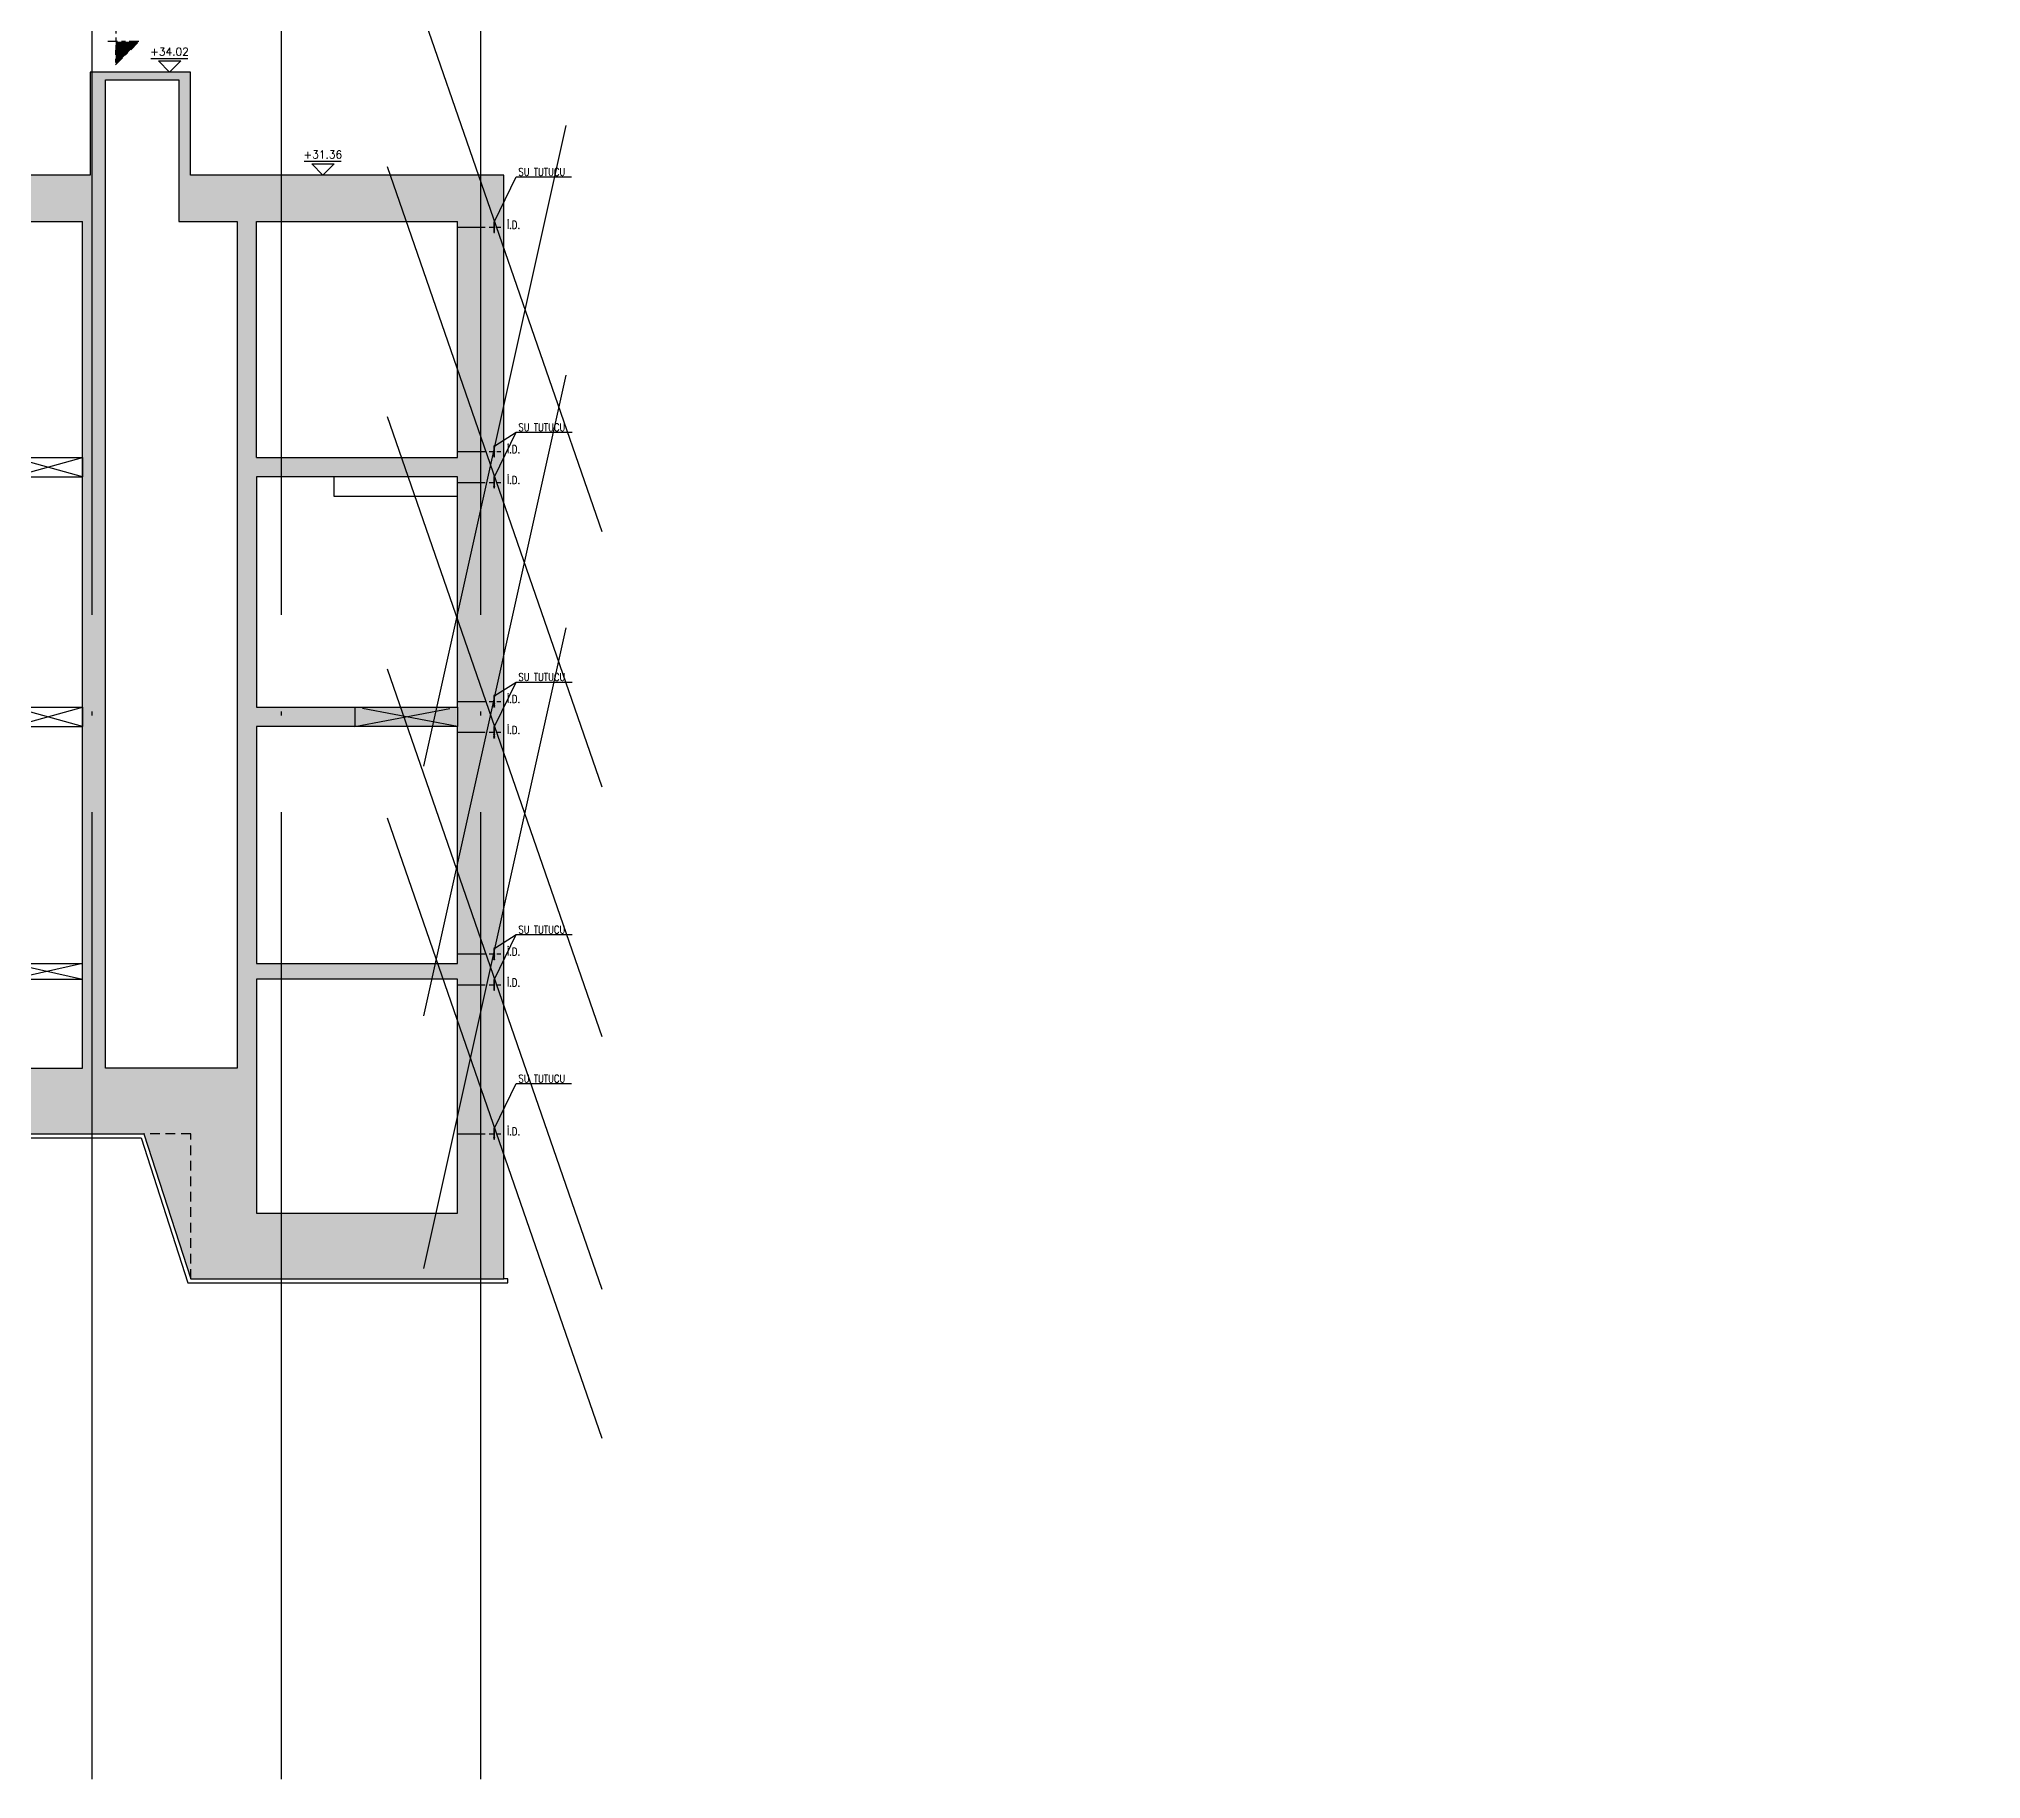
# Model space of a CAD drawing. Header units: millimetres. Extents: x 400392 to 401186, y 4543812 to 4544115.
# Drawn here: x 400805.1 to 400855.3, y 4543955.4 to 4544000.4 of the extents above; entities that cross this region are included whole.
import ezdxf
from ezdxf.enums import TextEntityAlignment as Align

# ---------------------------------------------------------------- set-up
doc = ezdxf.new("R2010")
doc.units = ezdxf.units.MM
for name, pattern in [('ACAD_ISO05W100', [33, 24, -3, 0, -3, 0, -3]), ('AKS', [3, 2.5, -0.25, 0, -0.25]), ('CENTER', [2, 1.25, -0.25, 0.25, -0.25]), ('CIZGI', [0.4, 0.25, -0.15]), ('CONTINU', [0])]:
    doc.linetypes.add(name, pattern=pattern)
for name, color, linetype in [('aks prota', 2, 'AKS'), ('görünüş prota', 4, 'Continuous'), ('inşaat derzi prota', 11, 'Continuous'), ('kesik prota', 2, 'CIZGI'), ('kesit prota', 1, 'Continuous'), ('kesit tarama prota', 252, 'Continuous'), ('kot prota', 4, 'Continuous'), ('not yazısı prota', 6, 'Continuous'), ('not çizgisi prota', 4, 'Continuous'), ('PRT-CST-rc_level', 6, 'Continuous'), ('PRT-CST-rc_levermark', 4, 'Continuous'), ('skesit prota', 7, 'Continuous'), ('st_s_su tutucu', 2, 'Continuous'), ('st_s_ölçü', 4, 'Continuous')]:
    doc.layers.add(name, color=color, linetype=linetype)
doc.styles.add('OLCU', font='romanstw.shx')
doc.styles.add('TSIMPLEX', font='romanstw.shx')
doc.dimstyles.new('1-50', dxfattribs={"dimtxt": 10, "dimasz": 4, "dimexe": 4, "dimexo": 8, "dimgap": 4, "dimtad": 1, "dimdec": 1, "dimrnd": 0.05, "dimzin": 9, "dimdsep": 46, "dimtxsty": 'OLCU', "dimblk1": 'OBLIQUE', "dimblk2": 'OBLIQUE', "dimsah": 1, "dimcen": 2, "dimdle": 4, "dimclrd": 4, "dimclre": 4, "dimclrt": 3, "dimadec": 1, "dimazin": 0, "dimtfac": 1, "dimtdec": 1, "dimtix": 1, "dimtmove": 2, "dimatfit": 3, "dimldrblk": 'OBLIQUE', "dimfxl": 1, "dimtvp": 1, "dimtolj": 1, "dimtzin": 1, "dimarcsym": 0})

# ---------------------------------------------------------------- blocks, each defined once
blk = doc.blocks.new('KOTK5')
at = {"layer": 'PRT-CST-rc_levermark'}
blk.add_line((217, 160), (-213, 160), dxfattribs=at)
blk.add_lwpolyline([(130, 130), (-130, 130), (0, 0)], close=True, dxfattribs=at)
at = {"layer": 'PRT-CST-rc_level', "style": 'OLCU'}
blk.add_attdef('000.00', text='', height=90, dxfattribs=at).set_placement((0, 193), align=Align.CENTER)
blk = doc.blocks.new('_Oblique')
at = {"layer": 'st_s_ölçü', "lineweight": -2}
blk.add_line((-0.5, -0.5), (0.5, 0.5), dxfattribs=at)
blk = doc.blocks.new('D')
at = {"layer": 'st_s_su tutucu', "linetype": 'CONTINU', "ltscale": 0.2}
for p, q in [((-39988, 52508), (-39993, 52508)), ((-39993, 52508), (-39993, 52507)), ((-39993, 52507), (-39991, 52506)), ((-39993, 52449), (-39991, 52450)), ((-39993, 52448), (-39993, 52449)), ((-39988, 52448), (-39993, 52448)), ((-39991, 52499), (-39992, 52499)), ((-39992, 52499), (-39992, 52498)), ((-39992, 52498), (-39991, 52498)), ((-39991, 52489), (-39992, 52489)), ((-39992, 52489), (-39992, 52488)), ((-39992, 52488), (-39991, 52488)), ((-39991, 52479), (-39992, 52479)), ((-39992, 52479), (-39992, 52478)), ((-39992, 52478), (-39991, 52478)), ((-39992, 52468), (-39992, 52469)), ((-39992, 52469), (-39991, 52469)), ((-39991, 52468), (-39992, 52468)), ((-39992, 52458), (-39992, 52459)), ((-39992, 52459), (-39991, 52459)), ((-39991, 52458), (-39992, 52458)), ((-39991, 52506), (-39991, 52499)), ((-39991, 52498), (-39991, 52489)), ((-39991, 52488), (-39991, 52479)), ((-39991, 52469), (-39991, 52478)), ((-39991, 52459), (-39991, 52468)), ((-39991, 52450), (-39991, 52458)), ((-39990, 52506), (-39988, 52507)), ((-39990, 52499), (-39990, 52506)), ((-39989, 52499), (-39990, 52499)), ((-39990, 52489), (-39990, 52498)), ((-39990, 52498), (-39989, 52498)), ((-39989, 52489), (-39990, 52489)), ((-39990, 52479), (-39990, 52488)), ((-39990, 52488), (-39989, 52488)), ((-39989, 52479), (-39990, 52479)), ((-39990, 52478), (-39989, 52478)), ((-39990, 52478), (-39990, 52469)), ((-39990, 52469), (-39989, 52469)), ((-39989, 52468), (-39990, 52468)), ((-39990, 52468), (-39990, 52459)), ((-39990, 52459), (-39989, 52459)), ((-39989, 52458), (-39990, 52458)), ((-39990, 52458), (-39990, 52450)), ((-39990, 52450), (-39988, 52449)), ((-39989, 52498), (-39989, 52499)), ((-39989, 52488), (-39989, 52489)), ((-39989, 52478), (-39989, 52479)), ((-39989, 52469), (-39989, 52468)), ((-39989, 52459), (-39989, 52458)), ((-39988, 52507), (-39988, 52508)), ((-39988, 52449), (-39988, 52448))]:
    blk.add_line(p, q, dxfattribs=at)

msp = doc.modelspace()

# ---------------------------------------------------------------- hatches: boundary and pattern name
at = {"layer": 'kesit tarama prota'}
h = msp.add_hatch(color=256, dxfattribs=at)
h.dxf.hatch_style = 1
h.paths.add_polyline_path([(400807.64333, 4544000.31731), (400807.03954, 4543999.72112), (400807.04334, 4544000.32111)])
h = msp.add_hatch(color=256, dxfattribs=at)
h.dxf.hatch_style = 1
h.paths.add_polyline_path([(400752.80478, 4543960.26944), (400728.53905, 4543960.26944), (400728.53905, 4543961.89944), (400774.30406, 4543961.89944), (400774.30406, 4543960.26944), (400754.14467, 4543960.26944), (400754.14467, 4543957.71944), (400787.74533, 4543957.71944), (400787.74533, 4543960.26944), (400787.74533, 4543973.77944), (400787.71973, 4543973.77944), (400787.71973, 4543976.07944), (400788.21973, 4543976.07944), (400788.21973, 4543976.27944), (400790.59874, 4543976.27944), (400790.59874, 4543973.77944), (400787.74533, 4543973.77944), (400787.74533, 4543972.07944), (400807.77377, 4543972.07944), (400808.98346, 4543968.32944), (400817.08073, 4543968.32944), (400817.08073, 4543996.86944), (400808.97873, 4543996.86944), (400808.97873, 4543999.52944), (400806.38073, 4543999.52944), (400806.38073, 4543996.86944), (400802.08073, 4543996.86944), (400802.08073, 4544000.03944), (400801.78073, 4544000.03944), (400801.78073, 4543995.66944), (400806.18073, 4543995.66944), (400806.18073, 4543989.56944), (400806.18073, 4543989.06944), (400806.18073, 4543983.10944), (400806.18073, 4543982.60944), (400806.18073, 4543973.77944), (400790.89874, 4543973.77944), (400790.89874, 4543976.07944), (400804.38073, 4543976.07944), (400804.38073, 4543976.47944), (400788.01973, 4543976.47944), (400788.01973, 4543976.27944), (400787.71973, 4543976.27944), (400787.71973, 4543976.66944), (400787.41973, 4543976.66944), (400787.41973, 4543976.83944), (400787.11973, 4543976.83944), (400787.11973, 4543977.00944), (400786.81973, 4543977.00944), (400786.81973, 4543977.17944), (400786.51973, 4543977.17944), (400786.51973, 4543977.34944), (400786.21973, 4543977.34944), (400786.21973, 4543977.51944), (400785.91973, 4543977.51944), (400785.91973, 4543977.68944), (400785.61973, 4543977.68944), (400785.61973, 4543977.85944), (400785.31973, 4543977.85944), (400785.31973, 4543978.02944), (400785.01973, 4543978.02944), (400785.01973, 4543978.19944), (400784.71973, 4543978.19944), (400784.71973, 4543978.36944), (400784.41973, 4543978.36944), (400784.41973, 4543978.53944), (400784.11973, 4543978.53944), (400784.11973, 4543978.70944), (400782.91973, 4543978.70944), (400782.91973, 4543978.87944), (400782.61973, 4543978.87944), (400782.61973, 4543979.04944), (400782.31973, 4543979.04944), (400782.31973, 4543979.21944), (400782.01973, 4543979.21944), (400782.01973, 4543979.38944), (400781.71973, 4543979.38944), (400781.71973, 4543979.55944), (400781.41973, 4543979.55944), (400781.41973, 4543979.72944), (400781.11973, 4543979.72944), (400781.11973, 4543979.89944), (400780.81973, 4543979.89944), (400780.81973, 4543980.06944), (400780.51973, 4543980.06944), (400780.51973, 4543980.23944), (400780.21973, 4543980.23944), (400780.21973, 4543980.40944), (400779.91973, 4543980.40944), (400779.91973, 4543980.57944), (400779.61973, 4543980.57944), (400779.61973, 4543980.74944), (400779.31973, 4543980.74944), (400779.31973, 4543980.91944), (400778.11973, 4543980.91944), (400778.11973, 4543981.08944), (400777.81973, 4543981.08944), (400777.81973, 4543981.25944), (400777.51973, 4543981.25944), (400777.51973, 4543981.42944), (400777.21973, 4543981.42944), (400777.21973, 4543981.59944), (400776.91973, 4543981.59944), (400776.91973, 4543981.76944), (400776.61973, 4543981.76944), (400776.61973, 4543981.93944), (400776.31973, 4543981.93944), (400776.31973, 4543982.10944), (400776.01973, 4543982.10944), (400776.01973, 4543982.27944), (400775.71973, 4543982.27944), (400775.71973, 4543982.44944), (400775.41973, 4543982.44944), (400775.41973, 4543982.61944), (400775.11973, 4543982.61944), (400775.11973, 4543982.78944), (400774.81973, 4543982.78944), (400774.81973, 4543982.95944), (400774.51973, 4543982.95944), (400774.51973, 4543983.10944), (400759.29513, 4543983.10944), (400759.29513, 4543989.01944), (400758.99513, 4543989.01944), (400758.99513, 4543983.10944), (400752.99513, 4543983.10944), (400752.99513, 4543989.01944), (400752.69513, 4543989.01944), (400752.69513, 4543983.10944), (400752.69513, 4543983.00944), (400752.44513, 4543983.00944), (400752.44513, 4543983.10944), (400737.18554, 4543983.10944), (400737.18554, 4543982.60944), (400771.96924, 4543982.60944), (400771.96924, 4543981.10944), (400776.29149, 4543981.10944), (400784.31088, 4543976.47944), (400739.48554, 4543976.47944), (400739.48554, 4543976.07944), (400784.79874, 4543976.07944), (400784.79874, 4543973.77944), (400764.01554, 4543973.77944), (400764.01554, 4543976.02944), (400763.71554, 4543976.02944), (400763.71554, 4543973.77944), (400746.71554, 4543973.77944), (400746.71554, 4543976.02944), (400746.41554, 4543976.02944), (400746.41554, 4543973.77944), (400739.58554, 4543973.77944), (400739.58554, 4543972.77944), (400784.68299, 4543972.77944), (400784.68299, 4543968.31944), (400739.58554, 4543968.31944), (400739.58554, 4543966.81944), (400737.48554, 4543966.81944), (400737.48554, 4543968.31944), (400720.17426, 4543968.31944), (400720.17426, 4543968.11944), (400719.87402, 4543968.11944), (400719.87402, 4543968.50944), (400719.58402, 4543968.50944), (400719.58402, 4543968.67944), (400719.29402, 4543968.67944), (400719.29402, 4543968.84944), (400719.00402, 4543968.84944), (400719.00402, 4543969.01944), (400718.71402, 4543969.01944), (400718.71402, 4543969.18944), (400718.42402, 4543969.18944), (400718.42402, 4543969.35944), (400718.13402, 4543969.35944), (400718.13402, 4543969.52944), (400717.84402, 4543969.52944), (400717.84402, 4543969.69944), (400717.55402, 4543969.69944), (400717.55402, 4543969.86944), (400717.26402, 4543969.86944), (400717.26402, 4543970.03944), (400716.97402, 4543970.03944), (400716.97402, 4543970.20944), (400716.68402, 4543970.20944), (400716.68402, 4543970.37944), (400716.39402, 4543970.37944), (400716.39402, 4543970.54944), (400716.10402, 4543970.54944), (400716.10402, 4543970.71944), (400715.81402, 4543970.71944), (400715.81402, 4543970.88944), (400715.52402, 4543970.88944), (400715.52402, 4543971.05944), (400714.03402, 4543971.05944), (400714.03402, 4543971.22944), (400713.74402, 4543971.22944), (400713.74402, 4543971.39944), (400713.45402, 4543971.39944), (400713.45402, 4543971.56944), (400713.16402, 4543971.56944), (400713.16402, 4543971.73944), (400712.87402, 4543971.73944), (400712.87402, 4543971.90944), (400712.58402, 4543971.90944), (400712.58402, 4543972.07944), (400712.29402, 4543972.07944), (400712.29402, 4543972.24944), (400712.00402, 4543972.24944), (400712.00402, 4543972.41944), (400711.71402, 4543972.41944), (400711.71402, 4543972.58944), (400711.42402, 4543972.58944), (400711.42402, 4543972.75944), (400711.13402, 4543972.75944), (400711.13402, 4543972.92944), (400710.84402, 4543972.92944), (400710.84402, 4543973.09944), (400710.55402, 4543973.09944), (400710.55402, 4543973.26944), (400710.26402, 4543973.26944), (400710.26402, 4543973.43944), (400709.97402, 4543973.43944), (400709.97402, 4543973.60944), (400709.68402, 4543973.60944), (400709.68402, 4543973.77944), (400708.19402, 4543973.77944), (400708.19402, 4543973.94944), (400707.90402, 4543973.94944), (400707.90402, 4543974.11944), (400707.61402, 4543974.11944), (400707.61402, 4543974.28944), (400707.32402, 4543974.28944), (400707.32402, 4543974.45944), (400707.03402, 4543974.45944), (400707.03402, 4543974.62944), (400706.74402, 4543974.62944), (400706.74402, 4543974.79944), (400706.45402, 4543974.79944), (400706.45402, 4543974.96944), (400706.16402, 4543974.96944), (400706.16402, 4543975.13944), (400705.87402, 4543975.13944), (400705.87402, 4543975.30944), (400705.58402, 4543975.30944), (400705.58402, 4543975.47944), (400705.29402, 4543975.47944), (400705.29402, 4543975.64944), (400705.00402, 4543975.64944), (400705.00402, 4543975.81944), (400704.71402, 4543975.81944), (400704.71402, 4543975.98944), (400704.42402, 4543975.98944), (400704.42402, 4543976.15944), (400704.13402, 4543976.15944), (400704.13402, 4543976.32944), (400703.84402, 4543976.32944), (400703.84402, 4543976.47944), (400677.28073, 4543976.47944), (400677.28073, 4543982.60944), (400684.83073, 4543982.60944), (400684.83073, 4543983.10944), (400677.28073, 4543983.10944), (400677.28073, 4543989.06944), (400713.741, 4543989.06944), (400713.741, 4543989.56944), (400677.28073, 4543989.56944), (400677.28073, 4543995.66944), (400695.5878, 4543995.66944), (400695.5878, 4543998.24944), (400695.2878, 4543998.24944), (400695.2878, 4543996.86944), (400677.08073, 4543996.86944), (400677.08073, 4543997.39944), (400674.48073, 4543997.39944), (400674.48073, 4543996.86944), (400666.38073, 4543996.86944), (400666.38073, 4543972.07944), (400678.17105, 4543972.07944), (400679.38073, 4543968.32944), (400686.13073, 4543968.32944), (400687.34041, 4543972.07944), (400703.1323, 4543972.07944), (400705.8123, 4543966.71944), (400715.09975, 4543966.71944), (400715.09975, 4543968.31944), (400714.03402, 4543968.31944), (400714.03402, 4543970.85944), (400715.17972, 4543970.85944), (400719.57402, 4543968.28347), (400719.57402, 4543967.28944), (400718.15748, 4543967.28944), (400718.15748, 4543967.91944), (400717.00197, 4543967.91944), (400717.00197, 4543968.31944), (400715.09975, 4543968.31944), (400715.09975, 4543966.71944), (400715.09975, 4543960.26944), (400715.09975, 4543957.71944), (400752.80478, 4543957.71944)])
h.paths.add_polyline_path([(400726.83873, 4543962.19944), (400726.83873, 4543961.89944), (400728.11372, 4543961.89944), (400728.11372, 4543960.26944), (400727.02474, 4543960.26944), (400725.34166, 4543959.71944), (400723.06177, 4543959.71944), (400721.37869, 4543960.26944), (400718.16209, 4543960.26944), (400718.16209, 4543966.41944), (400723.60465, 4543966.41944), (400723.60465, 4543967.71944), (400736.88554, 4543967.71944), (400736.88554, 4543966.21944), (400740.18554, 4543966.21944), (400740.18554, 4543967.71944), (400784.68299, 4543967.71944), (400784.68299, 4543960.26944), (400781.46639, 4543960.26944), (400779.78331, 4543959.71944), (400777.50342, 4543959.71944), (400775.82034, 4543960.26944), (400774.73109, 4543960.26944), (400774.73109, 4543961.89944), (400776.00635, 4543961.89944), (400776.00635, 4543962.19944)], flags=16)
h.paths.add_polyline_path([(400723.00467, 4543966.81944), (400719.87402, 4543966.81944), (400719.87402, 4543967.91944), (400720.37426, 4543967.91944), (400720.37426, 4543968.11944), (400723.00467, 4543968.11944)], flags=16)
h.paths.add_polyline_path([(400713.73402, 4543968.31944), (400707.5123, 4543968.31944), (400707.5123, 4543973.17944), (400707.5123, 4543973.77944), (400702.32511, 4543973.77944), (400702.32511, 4543976.27944), (400703.53384, 4543976.27944), (400707.5123, 4543973.94723), (400707.5123, 4543973.77944), (400707.5123, 4543973.17944), (400708.73024, 4543973.17944), (400713.73402, 4543970.29051)], flags=16)
h.paths.add_polyline_path([(400702.02511, 4543973.77944), (400684.73073, 4543973.77944), (400684.43073, 4543973.77944), (400684.43073, 4543970.02944), (400681.08073, 4543970.02944), (400681.08073, 4543973.77944), (400680.78073, 4543973.77944), (400677.28073, 4543973.77944), (400677.28073, 4543976.07944), (400702.02511, 4543976.07944)], flags=16)
h.paths.add_polyline_path([(400772.56924, 4543981.60944), (400772.56924, 4543982.90944), (400774.2023, 4543982.90944), (400776.42546, 4543981.64964), (400776.42546, 4543981.60944)], flags=16)
h.paths.add_polyline_path([(400778.11973, 4543980.63125), (400778.11973, 4543980.71944), (400778.967, 4543980.71944), (400782.61973, 4543978.64956), (400782.61973, 4543978.03318)], flags=16)
h.paths.add_polyline_path([(400782.91973, 4543977.85997), (400782.91973, 4543978.50944), (400783.767, 4543978.50944), (400787.41973, 4543976.43956), (400787.41973, 4543973.77944), (400785.29874, 4543973.77944), (400785.29874, 4543976.48645)], flags=16)
h.paths.add_polyline_path([(400676.68073, 4543973.77944), (400673.28073, 4543973.77944), (400673.28073, 4543995.66944), (400674.78073, 4543995.66944), (400674.78073, 4543997.09944), (400676.68073, 4543997.09944)], flags=16)
h.paths.add_polyline_path([(400672.78073, 4543973.77944), (400667.58073, 4543973.77944), (400667.58073, 4543976.07944), (400672.78073, 4543976.07944)], flags=16)
h.paths.add_polyline_path([(400672.78073, 4543976.47944), (400667.58073, 4543976.47944), (400667.58073, 4543982.60944), (400672.78073, 4543982.60944)], flags=16)
h.paths.add_polyline_path([(400672.78073, 4543983.10944), (400667.58073, 4543983.10944), (400667.58073, 4543989.06944), (400672.78073, 4543989.06944)], flags=16)
h.paths.add_polyline_path([(400672.78073, 4543989.56944), (400667.58073, 4543989.56944), (400667.58073, 4543995.66944), (400672.78073, 4543995.66944)], flags=16)
h.paths.add_polyline_path([(400806.78346, 4543973.77944), (400806.78346, 4543999.32944), (400808.67873, 4543999.32944), (400808.67873, 4543995.66944), (400810.18346, 4543995.66944), (400810.18346, 4543973.77944)], flags=16)
h.paths.add_polyline_path([(400810.68346, 4543970.02944), (400810.68346, 4543976.07944), (400815.88073, 4543976.07944), (400815.88073, 4543973.77944), (400815.88073, 4543970.02944)], flags=16)
h.paths.add_polyline_path([(400810.68346, 4543976.47944), (400810.68346, 4543982.60944), (400815.88073, 4543982.60944), (400815.88073, 4543976.47944)], flags=16)
h.paths.add_polyline_path([(400810.68346, 4543983.10944), (400810.68346, 4543989.06944), (400815.88073, 4543989.06944), (400815.88073, 4543983.10944)], flags=16)
h.paths.add_polyline_path([(400810.68346, 4543989.56944), (400810.68346, 4543995.66944), (400815.88073, 4543995.66944), (400815.88073, 4543989.56944)], flags=16)

# ---------------------------------------------------------------- linework, layer by layer
at = {"layer": 'aks prota', "ltscale": 10}
for p, q in [((400806.43073, 4543955.39459), (400806.43073, 4544003.22309)), ((400811.33073, 4543955.39459), (400811.33073, 4544003.22309)), ((400816.48073, 4543955.39459), (400816.48073, 4544003.22309))]:
    msp.add_line(p, q, dxfattribs=at)
at = {"layer": 'görünüş prota', "color": 4}
for points in [[(400804.38073, 4543989.56944), (400806.18073, 4543989.56944)], [(400804.38073, 4543989.06944), (400806.18073, 4543989.06944)], [(400812.68073, 4543989.06944), (400812.68073, 4543988.56944), (400815.88073, 4543988.56944)], [(400804.38073, 4543983.10944), (400806.18073, 4543983.10944)], [(400804.38073, 4543982.60944), (400806.18073, 4543982.60944)], [(400804.38073, 4543976.47944), (400806.18073, 4543976.47944)], [(400804.38073, 4543976.07944), (400806.18073, 4543976.07944)]]:
    msp.add_lwpolyline(points, dxfattribs=at)
at = {"layer": 'görünüş prota'}
msp.add_lwpolyline([(400791.16935, 4543971.97944), (400807.70096, 4543971.97944), (400808.91064, 4543968.22944), (400817.18073, 4543968.22944), (400817.18073, 4543968.32944), (400817.08073, 4543968.32944)], dxfattribs=at)
at = {"layer": 'inşaat derzi prota', "linetype": 'ACAD_ISO05W100', "ltscale": 0.03}
for points in [[(400815.88073, 4543995.51944), (400817.08073, 4543995.51944)], [(400815.88073, 4543989.71944), (400817.08073, 4543989.71944)], [(400815.88073, 4543988.91944), (400817.08073, 4543988.91944)], [(400815.88073, 4543983.25999), (400817.08073, 4543983.25999)], [(400815.88073, 4543982.45999), (400817.08073, 4543982.45999)], [(400815.88073, 4543976.72999), (400817.08073, 4543976.72999)], [(400815.88073, 4543975.92999), (400817.08073, 4543975.92999)], [(400815.88073, 4543972.07944), (400817.08073, 4543972.07944)]]:
    msp.add_lwpolyline(points, dxfattribs=at)
at = {"layer": 'kesik prota', "ltscale": 10}
for points in [[(400804.38073, 4543989.56944), (400804.38073, 4543989.06944), (400806.18073, 4543989.56944), (400806.18073, 4543989.06944), (400804.38073, 4543989.56944)], [(400804.38073, 4543983.10944), (400804.38073, 4543982.60944), (400806.18073, 4543983.10944), (400806.18073, 4543982.60944), (400804.38073, 4543983.10944)], [(400813.23068, 4543983.10944), (400813.23068, 4543982.60944), (400815.88073, 4543983.10944), (400815.88073, 4543982.60944), (400813.23068, 4543983.10944)], [(400804.38073, 4543976.47944), (400806.18073, 4543976.07944), (400806.18073, 4543976.47944), (400804.38073, 4543976.07944), (400804.38073, 4543976.47944)]]:
    msp.add_lwpolyline(points, dxfattribs=at)
at = {"layer": 'kesik prota'}
msp.add_lwpolyline([(400808.98346, 4543968.32944), (400808.98346, 4543972.07944), (400807.77377, 4543972.07944)], dxfattribs=at)
at = {"layer": 'kesit prota', "color": 1}
for points in [[(400817.08073, 4543996.86944), (400808.97873, 4543996.86944), (400808.97873, 4543999.52944), (400806.38073, 4543999.52944), (400806.38073, 4543996.86944), (400802.08073, 4543996.86944), (400802.08073, 4544000.03944), (400801.78073, 4544000.03944), (400801.78073, 4543995.66944), (400806.18073, 4543995.66944)], [(400808.98346, 4543968.32944), (400817.08073, 4543968.32944), (400817.08073, 4543996.86944)], [(400806.18073, 4543989.56944), (400806.18073, 4543995.66944)], [(400810.68346, 4543989.56944), (400815.88073, 4543989.56944), (400815.88073, 4543995.66944)], [(400810.68346, 4543989.56944), (400810.68346, 4543995.66944), (400815.88073, 4543995.66944)], [(400806.18073, 4543989.06944), (400806.18073, 4543989.06944), (400806.18073, 4543989.56944), (400806.18073, 4543989.56944)], [(400804.38073, 4543976.47944), (400804.38073, 4543976.07944), (400790.89874, 4543976.07944), (400790.89874, 4543973.77944), (400806.18073, 4543973.77944), (400806.18073, 4543982.60944), (400806.18073, 4543982.60944), (400806.18073, 4543983.10944), (400806.18073, 4543983.10944), (400806.18073, 4543989.06944)], [(400815.88073, 4543983.10944), (400815.88073, 4543989.06944), (400810.68346, 4543989.06944)], [(400810.68346, 4543989.06944), (400810.68346, 4543983.10944), (400815.88073, 4543983.10944)], [(400810.68346, 4543982.60944), (400810.68346, 4543976.47944), (400815.88073, 4543976.47944), (400815.88073, 4543982.60944)], [(400815.88073, 4543982.60944), (400810.68346, 4543982.60944)], [(400787.74533, 4543973.77944), (400787.71973, 4543973.77944), (400787.71973, 4543976.07944), (400788.21973, 4543976.07944), (400788.21973, 4543976.27944), (400790.59874, 4543976.27944), (400790.59874, 4543973.77944), (400787.74533, 4543973.77944), (400787.74533, 4543972.07944), (400807.77377, 4543972.07944), (400808.98346, 4543968.32944)], [(400815.88073, 4543973.77944), (400815.88073, 4543973.77944), (400815.88073, 4543976.07944), (400810.68346, 4543976.07944)]]:
    msp.add_lwpolyline(points, dxfattribs=at)
msp.add_lwpolyline([(400806.78346, 4543999.32944), (400808.67873, 4543999.32944), (400808.67873, 4543995.66944), (400810.18346, 4543995.66944), (400810.18346, 4543973.77944), (400806.78346, 4543973.77944)], close=True, dxfattribs=at)
at = {"layer": 'kesit prota'}
msp.add_lwpolyline([(400810.68346, 4543976.07944), (400810.68346, 4543970.02944), (400815.88073, 4543970.02944), (400815.88073, 4543973.77944)], dxfattribs=at)
at = {"layer": 'skesit prota', "linetype": 'CENTER', "ltscale": 0.2}
for p, q in [((400807.28309, 4544038.17476), (400807.03954, 4543999.72112)), ((400807.64333, 4544000.31731), (400806.74335, 4544000.32301)), ((400807.03954, 4543999.72112), (400807.64333, 4544000.31731))]:
    msp.add_line(p, q, dxfattribs=at)

# ---------------------------------------------------------------- block references
at = {"layer": 'kot prota', "linetype": 'CONTINU', "ltscale": 0.1}
ref = msp.add_blockref('KOTK5', (400808.43468, 4543999.52944), dxfattribs=dict(at, xscale=-0.002222222222222222, yscale=0.002222222222222222, zscale=0.002222222222222222, rotation=359.9999999999902))
ref.add_attrib('000.00', '+34.02', dxfattribs={"layer": 'PRT-CST-rc_level', "height": 0.2, "style": 'OLCU'}).set_placement((400808.43468, 4543999.95863), align=Align.CENTER)
ref = msp.add_blockref('KOTK5', (400812.40036, 4543996.86944), dxfattribs=dict(at, xscale=-0.002222222222222222, yscale=0.002222222222222222, zscale=0.002222222222222222, rotation=359.9999999999902))
ref.add_attrib('000.00', '+31.36', dxfattribs={"layer": 'PRT-CST-rc_level', "height": 0.2, "style": 'OLCU'}).set_placement((400812.40036, 4543997.29863), align=Align.CENTER)
at = {"layer": 'st_s_ölçü', "xscale": -0.004999999999999998, "yscale": 0.004999999999999998, "zscale": 0.004999999999999998, "rotation": 180}
for p in [(401016.78188, 4544257.91039), (401016.78188, 4544252.11039), (401016.78188, 4544251.31039), (401016.78188, 4544245.65094), (401016.78188, 4544244.85094), (401016.78188, 4544239.12094), (401016.78188, 4544238.32094), (401016.78188, 4544234.47039)]:
    msp.add_blockref('D', p, dxfattribs=at)

# ---------------------------------------------------------------- texts
at = {"layer": 'not yazısı prota', "ltscale": 0.05, "style": 'TSIMPLEX', "width": 0.8}
for s, p in [('SU TUTUCU', (400817.4559, 4543996.8471)), ('İ.D.', (400817.16329, 4543995.48082)), ('SU TUTUCU', (400817.4559, 4543990.2471)), ('İ.D.', (400817.16329, 4543989.68082)), ('İ.D.', (400817.16329, 4543988.88082)), ('SU TUTUCU', (400817.4559, 4543983.78765)), ('İ.D.', (400817.16329, 4543983.22137)), ('İ.D.', (400817.16329, 4543982.42137)), ('SU TUTUCU', (400817.4559, 4543977.25765)), ('İ.D.', (400817.16329, 4543976.69137)), ('İ.D.', (400817.16329, 4543975.89137)), ('SU TUTUCU', (400817.4559, 4543973.4071)), ('İ.D.', (400817.16329, 4543972.04082))]:
    msp.add_text(s, height=0.2, dxfattribs=at).set_placement(p)

# ---------------------------------------------------------------- leaders
at = {"layer": 'not çizgisi prota'}
for points in [[(400816.83632, 4543995.66962), (400817.39488, 4543996.81938), (400818.83327, 4543996.81938)], [(400831.38458, 4544007.53081), (400831.73551, 4544006.97934), (400831.73551, 4544005.52896)], [(400840.71458, 4544007.53081), (400841.06551, 4544006.97934), (400841.06551, 4544005.52896)], [(400847.17458, 4544007.53081), (400847.52551, 4544006.97934), (400847.52551, 4544005.52896)], [(400816.83632, 4543989.06962), (400817.39488, 4543990.21938), (400818.83327, 4543990.21938)], [(400816.84341, 4543989.86845), (400817.39488, 4543990.21938), (400818.84527, 4543990.21938)], [(400816.83632, 4543982.61017), (400817.39488, 4543983.75993), (400818.83327, 4543983.75993)], [(400816.84341, 4543983.409), (400817.39488, 4543983.75993), (400818.84527, 4543983.75993)], [(400816.83632, 4543976.08017), (400817.39488, 4543977.22993), (400818.83327, 4543977.22993)], [(400816.84341, 4543976.879), (400817.39488, 4543977.22993), (400818.84527, 4543977.22993)], [(400816.83632, 4543972.22962), (400817.39488, 4543973.37938), (400818.83327, 4543973.37938)]]:
    msp.add_leader(points, dimstyle='1-50', override={"dimasz": 12, "dimgap": 4, "dimtad": 0}, dxfattribs=at)

doc.saveas('drawing.dxf')
